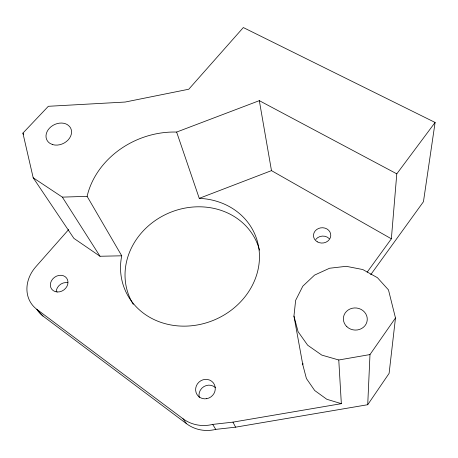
<?xml version="1.0" encoding="UTF-8"?>
<svg xmlns="http://www.w3.org/2000/svg" width="458" height="458" viewBox="0 0 458 458"><rect width="100%" height="100%" fill="white"/><g stroke="black" fill="none" stroke-linecap="round" stroke-linejoin="round"><path stroke-width="0.69" d="M37.081 309.688A33.394 28.407 -36 0 0 43.023 316.089L186.583 423.753A36.102 34.339 -41.1 0 0 215.752 429.381L235.589 427.171L367.722 404.717L369.984 354.566L395.483 317.972L388.476 289.897L377.421 277.674L362.782 269.544L346.225 266.31L329.554 268.245L314.543 275.109L302.801 286.198L295.639 300.362L293.95 316.1L302.807 364.78L306.413 378.531L314.709 390.525L326.817 399.284L341.336 403.67L338.771 359.988L321.797 355.105L307.684 345.229L298.072 331.666L293.95 316.1M367.144 272.212L391.361 238.807L396.788 173.845L435.1 122.452L243.324 27.549L188.776 89.224L125.183 102.042L48.342 106.296L22.9 133.123L33.188 177.784L73.898 238.372L100.016 256.262L121.731 255.804A70.635 62.654 -23 0 0 178.317 325.93A70.635 62.654 -23 0 0 258.673 266.356A70.635 62.654 -23 0 0 199.247 198.343L176.633 132.064L259.32 100.657L396.788 173.845M302.807 364.78L302.944 363.389M395.483 317.972L389.105 373.379L367.722 404.717M435.1 122.452L423.45 201.709L370.694 274.731M68.689 229.538L35.827 266.768A34.041 28.797 -35.6 0 0 36.875 309.362L43.023 316.089M199.247 198.343L271.479 170.628L391.361 238.807M338.771 359.988L369.984 354.566M36.875 309.362L182.931 418.698A36.863 34.945 -39.8 0 0 212.701 424.406L232.967 422.133L341.336 403.67M33.188 177.784L62.351 197.129L87.106 196.339A81.272 69.043 -22.1 0 1 176.633 132.064M182.931 418.698L186.583 423.753M62.351 197.129L100.016 256.262M22.9 133.123L23.661 134.326M212.701 424.406L215.752 429.381M87.106 196.339L121.731 255.804M232.967 422.133L235.589 427.171M259.32 100.657L271.479 170.628M56.174 291.78A9.103 7.746 -36 0 1 67.801 282.689M199.253 397.521A9.847 9.36 -41 0 1 203.839 386.626A9.847 9.36 -41 0 1 215.426 387.623M315.797 239.437A8.484 7.551 -3.7 0 1 329.188 238.572M133.272 304.324A69.273 61.778 -23.2 0 1 168.802 213.033A69.273 61.778 -23.2 0 1 259.486 250.131M52.744 144.631L50.019 143.417A13.293 10.425 -26.1 0 1 49.418 128.24A13.293 10.425 -26.1 0 1 67.435 124.679L69.576 126.494A13.293 10.425 -26.1 0 1 68.162 139.913A13.293 10.425 -26.1 0 1 52.744 144.631M57.244 291.981A9.28 7.849 -35.6 0 0 67.589 279.907A9.28 7.849 -35.6 0 0 52.676 279.008A9.28 7.849 -35.6 0 0 57.244 291.981M346.883 326.714A11.965 11.066 6.7 0 0 366.869 322.048A11.965 11.066 6.7 0 0 352.202 308.263A11.965 11.066 6.7 0 0 346.883 326.714M317.297 241.83A8.65 7.66 -4 0 0 330.756 235.801A8.65 7.66 -4 0 0 318.339 228.565A8.65 7.66 -4 0 0 317.297 241.83M206.701 398.683A10.053 9.526 -39.7 0 0 213.285 382.796A10.053 9.526 -39.7 0 0 196.379 385.813A10.053 9.526 -39.7 0 0 206.701 398.683"/></g></svg>
